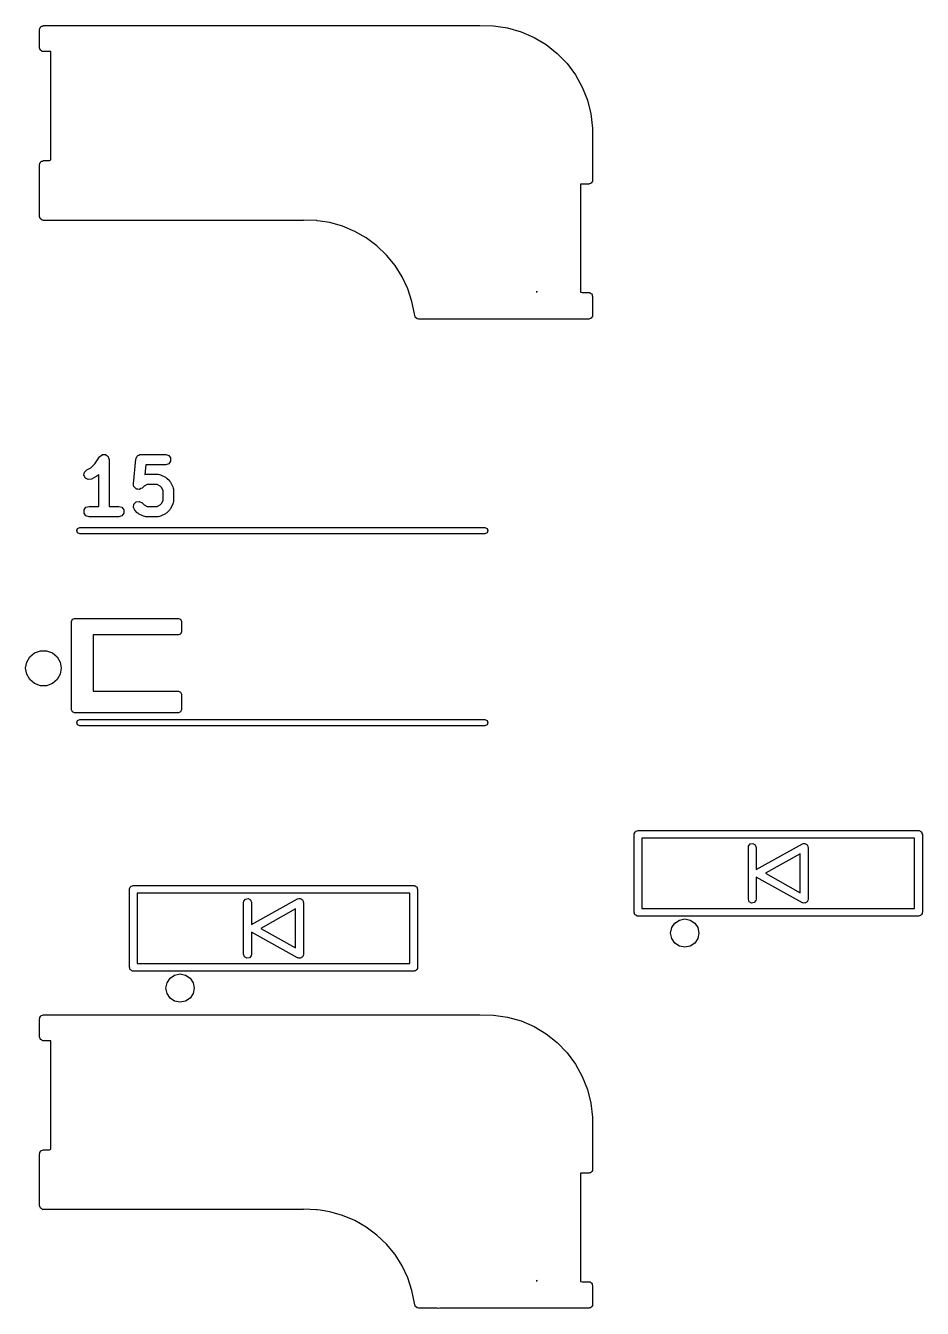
# Model space of a CAD drawing. Extents: x 62 to 222, y -188 to -37.
# Drawn here: x 189.22 to 206.49, y -114.15 to -89.44 of the extents above; entities that cross this region are included whole.
import ezdxf

# ---------------------------------------------------------------- set-up
doc = ezdxf.new("R2010")
doc.units = 0
doc.layers.add('BLACK', color=7, linetype='CONTINUOUS')

msp = doc.modelspace()

# ---------------------------------------------------------------- linework, layer by layer
at = {"layer": 'BLACK', "linetype": 'CONTINUOUS'}
for p, q in [((189.485, -89.5197), (189.487, -89.51)), ((189.485, -89.8697), (189.485, -89.5197)), ((189.486, -89.5067), (189.488, -89.5038)), ((189.487, -89.51), (189.486, -89.5067)), ((189.488, -89.5038), (189.49, -89.494)), ((189.49, -89.494), (189.502, -89.4791)), ((189.502, -89.4791), (189.512, -89.4622)), ((189.512, -89.4622), (189.518, -89.4599)), ((189.518, -89.4599), (189.522, -89.4547)), ((189.522, -89.4547), (189.542, -89.4514)), ((189.542, -89.4514), (189.56, -89.4447)), ((189.56, -89.4447), (197.96, -89.4447)), ((197.96, -89.4447), (197.961, -89.4449)), ((197.961, -89.4449), (198.228, -89.449)), ((198.228, -89.449), (198.497, -89.4886)), ((198.497, -89.4886), (198.758, -89.563)), ((198.758, -89.563), (199.008, -89.6709)), ((199.008, -89.6709), (199.241, -89.8104)), ((189.492, -89.888), (189.485, -89.8697)), ((189.495, -89.9072), (189.492, -89.888)), ((189.5, -89.9115), (189.495, -89.9072)), ((189.503, -89.9179), (189.5, -89.9115)), ((189.519, -89.9277), (189.503, -89.9179)), ((199.241, -89.8104), (199.454, -89.9792)), ((189.534, -89.9402), (189.519, -89.9277)), ((189.544, -89.9419), (189.534, -89.9402)), ((189.547, -89.9436), (189.544, -89.9419)), ((189.55, -89.943), (189.547, -89.9436)), ((189.56, -89.9447), (189.55, -89.943)), ((189.705, -89.9447), (189.56, -89.9447)), ((189.705, -92.0298), (189.705, -89.9447)), ((199.454, -89.9792), (199.643, -90.1743)), ((199.643, -90.1743), (199.805, -90.3924)), ((199.805, -90.3924), (199.937, -90.6298)), ((199.937, -90.6298), (200.037, -90.8825)), ((200.037, -90.8825), (200.104, -91.146)), ((200.104, -91.146), (200.135, -91.416)), ((200.135, -91.416), (200.134, -91.418)), ((200.134, -91.418), (200.135, -91.4197)), ((200.135, -91.4197), (200.135, -92.4197)), ((189.485, -92.1197), (189.487, -92.11)), ((189.485, -93.1197), (189.485, -92.1197)), ((189.486, -92.1067), (189.488, -92.1038)), ((189.487, -92.11), (189.486, -92.1067)), ((189.488, -92.1038), (189.49, -92.094)), ((189.49, -92.094), (189.502, -92.0791)), ((189.502, -92.0791), (189.512, -92.0622)), ((189.512, -92.0622), (189.518, -92.0599)), ((189.518, -92.0599), (189.522, -92.0547)), ((189.522, -92.0547), (189.542, -92.0514)), ((189.542, -92.0514), (189.56, -92.0447)), ((189.56, -92.0447), (189.674, -92.0447)), ((189.674, -92.0447), (189.705, -92.0298)), ((200.06, -92.4947), (199.905, -92.4947)), ((199.905, -92.4947), (199.905, -94.5787)), ((200.078, -92.488), (200.06, -92.4947)), ((200.097, -92.4847), (200.078, -92.488)), ((200.102, -92.4795), (200.097, -92.4847)), ((200.108, -92.4772), (200.102, -92.4795)), ((200.118, -92.4603), (200.108, -92.4772)), ((200.13, -92.4454), (200.118, -92.4603)), ((200.132, -92.4356), (200.13, -92.4454)), ((200.134, -92.4327), (200.132, -92.4356)), ((200.135, -92.4197), (200.133, -92.4294)), ((200.133, -92.4294), (200.134, -92.4327)), ((189.492, -93.138), (189.485, -93.1197)), ((189.495, -93.1572), (189.492, -93.138)), ((189.5, -93.1615), (189.495, -93.1572)), ((189.503, -93.1679), (189.5, -93.1615)), ((189.519, -93.1777), (189.503, -93.1679)), ((189.534, -93.1902), (189.519, -93.1777)), ((189.544, -93.1919), (189.534, -93.1902)), ((189.547, -93.1936), (189.544, -93.1919)), ((189.55, -93.193), (189.547, -93.1936)), ((189.56, -93.1947), (189.55, -93.193)), ((194.56, -93.1947), (189.56, -93.1947)), ((194.561, -93.1943), (194.56, -93.1947)), ((194.562, -93.1947), (194.561, -93.1943)), ((194.572, -93.191), (194.562, -93.1947)), ((194.818, -93.1987), (194.572, -93.191)), ((194.822, -93.1992), (194.818, -93.1987)), ((194.828, -93.202), (194.822, -93.1992)), ((194.891, -93.2098), (194.828, -93.202)), ((195.072, -93.2378), (194.891, -93.2098)), ((195.319, -93.3076), (195.072, -93.2378)), ((195.555, -93.4069), (195.319, -93.3076)), ((195.777, -93.5342), (195.555, -93.4069)), ((195.983, -93.6878), (195.777, -93.5342)), ((196.168, -93.8652), (195.983, -93.6878)), ((196.33, -94.0638), (196.168, -93.8652)), ((196.467, -94.2807), (196.33, -94.0638)), ((196.576, -94.5127), (196.467, -94.2807)), ((196.656, -94.7563), (196.576, -94.5127)), ((199.067, -94.5616), (199.051, -94.5697)), ((199.051, -94.5697), (199.068, -94.5697)), ((199.068, -94.5697), (199.067, -94.5616)), ((199.905, -94.5787), (199.935, -94.5847)), ((199.935, -94.5847), (200.06, -94.5847)), ((200.06, -94.5847), (200.07, -94.5864)), ((200.07, -94.5864), (200.073, -94.5858)), ((200.073, -94.5858), (200.076, -94.5875)), ((200.076, -94.5875), (200.086, -94.5892)), ((200.086, -94.5892), (200.101, -94.6017)), ((200.101, -94.6017), (200.117, -94.6115)), ((200.117, -94.6115), (200.12, -94.6178)), ((196.704, -94.9976), (196.656, -94.7563)), ((200.12, -94.6178), (200.125, -94.6222)), ((200.125, -94.6222), (200.128, -94.6414)), ((200.128, -94.6414), (200.135, -94.6597)), ((200.135, -94.6597), (200.135, -95.0197)), ((196.702, -95.0083), (196.704, -94.9976)), ((196.709, -95.0228), (196.702, -95.0083)), ((196.715, -95.0572), (196.709, -95.0228)), ((196.754, -95.0902), (196.715, -95.0572)), ((196.78, -95.0947), (196.754, -95.0902)), ((197.144, -95.0947), (196.78, -95.0947)), ((197.163, -95.0981), (197.144, -95.0947)), ((197.192, -95.0947), (197.163, -95.0981)), ((200.06, -95.0947), (197.192, -95.0947)), ((200.078, -95.088), (200.06, -95.0947)), ((200.097, -95.0847), (200.078, -95.088)), ((200.102, -95.0795), (200.097, -95.0847)), ((200.108, -95.0772), (200.102, -95.0795)), ((200.118, -95.0603), (200.108, -95.0772)), ((200.13, -95.0454), (200.118, -95.0603)), ((200.132, -95.0356), (200.13, -95.0454)), ((200.134, -95.0327), (200.132, -95.0356)), ((200.135, -95.0197), (200.133, -95.0294)), ((200.133, -95.0294), (200.134, -95.0327)), ((190.551, -97.8812), (190.641, -97.7466)), ((190.641, -97.7466), (190.642, -97.7453)), ((190.642, -97.7453), (190.643, -97.7433)), ((190.643, -97.7433), (190.666, -97.7263)), ((190.666, -97.7263), (190.689, -97.7083)), ((190.689, -97.7083), (190.691, -97.7082)), ((190.691, -97.7082), (190.693, -97.707)), ((190.693, -97.707), (190.722, -97.707)), ((190.722, -97.707), (190.751, -97.7058)), ((190.751, -97.7058), (190.753, -97.707)), ((190.753, -97.707), (190.755, -97.707)), ((190.755, -97.707), (190.778, -97.724)), ((190.778, -97.724), (190.802, -97.7401)), ((190.802, -97.7401), (190.803, -97.7421)), ((190.803, -97.7421), (190.805, -97.7433)), ((190.805, -97.7433), (190.814, -97.7709)), ((190.814, -97.7709), (190.824, -97.7981)), ((190.824, -97.7981), (190.823, -97.8001)), ((190.823, -97.8001), (190.824, -97.8021)), ((190.824, -97.8021), (190.824, -98.7021)), ((191.291, -98.2683), (191.339, -97.7921)), ((191.339, -97.7921), (191.343, -97.7821)), ((191.343, -97.7712), (191.355, -97.7545)), ((191.343, -97.7821), (191.343, -97.7712)), ((191.355, -97.7545), (191.363, -97.7356)), ((191.363, -97.7356), (191.373, -97.73)), ((191.373, -97.73), (191.379, -97.7212)), ((191.379, -97.7212), (191.399, -97.7148)), ((191.399, -97.7148), (191.417, -97.7044)), ((191.417, -97.7044), (191.428, -97.7055)), ((191.428, -97.7055), (191.438, -97.7021)), ((191.438, -97.7021), (191.914, -97.7021)), ((191.914, -97.7021), (191.973, -97.7212)), ((191.973, -97.7212), (192.009, -97.7712)), ((192.009, -97.7712), (192.009, -97.833)), ((190.339, -98.1027), (190.349, -98.0417)), ((190.349, -98.0417), (190.393, -97.9984)), ((190.393, -97.9984), (190.474, -97.958)), ((190.474, -97.958), (190.551, -97.8812)), ((191.529, -97.9021), (191.51, -98.0904)), ((191.914, -97.9021), (191.529, -97.9021)), ((191.973, -97.883), (191.914, -97.9021)), ((192.009, -97.833), (191.973, -97.883)), ((190.367, -98.158), (190.339, -98.1027)), ((190.422, -98.1865), (190.367, -98.158)), ((190.483, -98.1773), (190.422, -98.1865)), ((190.578, -98.1296), (190.483, -98.1773)), ((190.59, -98.1183), (190.578, -98.1296)), ((190.604, -98.1109), (190.59, -98.1183)), ((190.624, -98.0911), (190.604, -98.1109)), ((190.624, -98.7021), (190.624, -98.0911)), ((191.297, -98.2959), (191.291, -98.2683)), ((191.301, -98.3237), (191.297, -98.2959)), ((191.497, -98.3128), (191.461, -98.349)), ((191.557, -98.283), (191.497, -98.3128)), ((191.51, -98.0904), (191.511, -98.0902)), ((191.511, -98.0902), (191.533, -98.0831)), ((191.533, -98.0831), (191.771, -98.0831)), ((191.748, -98.283), (191.557, -98.283)), ((191.807, -98.3128), (191.748, -98.283)), ((191.771, -98.0831), (191.793, -98.0902)), ((191.793, -98.0902), (191.816, -98.0936)), ((191.832, -98.3375), (191.807, -98.3128)), ((191.816, -98.0936), (191.911, -98.1412)), ((191.911, -98.1412), (191.923, -98.1526)), ((191.923, -98.1526), (191.937, -98.1599)), ((191.937, -98.1599), (191.985, -98.2076)), ((191.985, -98.2076), (191.992, -98.222)), ((191.992, -98.222), (192.004, -98.2336)), ((192.004, -98.2336), (192.051, -98.3288)), ((191.303, -98.3258), (191.301, -98.3237)), ((191.304, -98.3287), (191.303, -98.3258)), ((191.325, -98.3475), (191.304, -98.3287)), ((191.345, -98.3674), (191.325, -98.3475)), ((191.348, -98.3678), (191.345, -98.3674)), ((191.35, -98.3698), (191.348, -98.3678)), ((191.378, -98.3726), (191.35, -98.3698)), ((191.406, -98.377), (191.378, -98.3726)), ((191.409, -98.3757), (191.406, -98.377)), ((191.412, -98.376), (191.409, -98.3757)), ((191.436, -98.3618), (191.412, -98.376)), ((191.461, -98.349), (191.436, -98.3618)), ((191.862, -98.3971), (191.832, -98.3375)), ((191.862, -98.588), (191.862, -98.3971)), ((192.051, -98.3288), (192.055, -98.3516)), ((192.055, -98.3516), (192.062, -98.3735)), ((192.062, -98.3735), (192.062, -98.6116)), ((190.343, -98.7712), (190.379, -98.7212)), ((190.343, -98.833), (190.343, -98.7712)), ((190.379, -98.7212), (190.438, -98.7021)), ((190.438, -98.7021), (190.624, -98.7021)), ((190.824, -98.7021), (191.01, -98.7021)), ((191.01, -98.7021), (191.068, -98.7212)), ((191.068, -98.7212), (191.105, -98.7712)), ((191.105, -98.7712), (191.105, -98.833)), ((191.292, -98.7225), (191.301, -98.6615)), ((191.32, -98.7776), (191.292, -98.7225)), ((191.301, -98.6615), (191.345, -98.6177)), ((191.367, -98.8252), (191.32, -98.7776)), ((191.345, -98.6177), (191.406, -98.6081)), ((191.406, -98.6081), (191.461, -98.6361)), ((191.461, -98.6361), (191.497, -98.6723)), ((191.497, -98.6723), (191.557, -98.7021)), ((191.557, -98.7021), (191.748, -98.7021)), ((191.748, -98.7021), (191.807, -98.6723)), ((191.807, -98.6723), (191.832, -98.6476)), ((191.832, -98.6476), (191.862, -98.588)), ((191.985, -98.7776), (191.937, -98.8252)), ((191.992, -98.7631), (191.985, -98.7776)), ((192.004, -98.7516), (191.992, -98.7631)), ((192.051, -98.6563), (192.004, -98.7516)), ((192.055, -98.6335), (192.051, -98.6563)), ((192.062, -98.6116), (192.055, -98.6335)), ((190.379, -98.883), (190.343, -98.833)), ((190.438, -98.9021), (190.379, -98.883)), ((191.01, -98.9021), (190.438, -98.9021)), ((191.068, -98.883), (191.01, -98.9021)), ((191.105, -98.833), (191.068, -98.883)), ((191.382, -98.8325), (191.367, -98.8252)), ((191.393, -98.8439), (191.382, -98.8325)), ((191.489, -98.8915), (191.393, -98.8439)), ((191.511, -98.895), (191.489, -98.8915)), ((191.533, -98.9021), (191.511, -98.895)), ((191.771, -98.9021), (191.533, -98.9021)), ((191.793, -98.895), (191.771, -98.9021)), ((191.816, -98.8915), (191.793, -98.895)), ((191.911, -98.8439), (191.816, -98.8915)), ((191.923, -98.8325), (191.911, -98.8439)), ((191.937, -98.8252), (191.923, -98.8325)), ((190.2, -99.17), (190.218, -99.1276)), ((190.218, -99.2124), (190.2, -99.17)), ((190.218, -99.1276), (190.26, -99.11)), ((190.26, -99.23), (190.218, -99.2124)), ((190.26, -99.11), (198.06, -99.11)), ((198.06, -99.23), (190.26, -99.23)), ((198.06, -99.11), (198.102, -99.1276)), ((198.102, -99.2124), (198.06, -99.23)), ((198.102, -99.1276), (198.12, -99.17)), ((198.12, -99.17), (198.102, -99.2124)), ((190.1, -100.92), (190.118, -100.878)), ((190.1, -102.62), (190.1, -100.92)), ((190.118, -100.878), (190.16, -100.86)), ((190.16, -100.86), (192.16, -100.86)), ((192.16, -100.86), (192.202, -100.878)), ((192.202, -100.878), (192.22, -100.92)), ((192.22, -100.92), (192.22, -101.12)), ((192.16, -101.18), (190.52, -101.18)), ((190.52, -101.18), (190.52, -102.26)), ((192.202, -101.162), (192.16, -101.18)), ((192.22, -101.12), (192.202, -101.162)), ((189.297, -101.6), (189.389, -101.523)), ((189.389, -101.523), (189.5, -101.482)), ((189.5, -101.482), (189.62, -101.482)), ((189.62, -101.482), (189.731, -101.523)), ((189.731, -101.523), (189.823, -101.6)), ((189.217, -101.82), (189.238, -101.703)), ((189.238, -101.703), (189.297, -101.6)), ((189.823, -101.6), (189.882, -101.703)), ((189.882, -101.703), (189.903, -101.82)), ((189.238, -101.937), (189.217, -101.82)), ((189.297, -102.04), (189.238, -101.937)), ((189.882, -101.937), (189.823, -102.04)), ((189.903, -101.82), (189.882, -101.937)), ((189.389, -102.117), (189.297, -102.04)), ((189.5, -102.158), (189.389, -102.117)), ((189.62, -102.158), (189.5, -102.158)), ((189.731, -102.117), (189.62, -102.158)), ((189.823, -102.04), (189.731, -102.117)), ((190.52, -102.26), (192.16, -102.26)), ((192.16, -102.26), (192.202, -102.278)), ((192.202, -102.278), (192.22, -102.32)), ((192.22, -102.32), (192.22, -102.62)), ((190.118, -102.662), (190.1, -102.62)), ((190.16, -102.68), (190.118, -102.662)), ((192.16, -102.68), (190.16, -102.68)), ((192.202, -102.662), (192.16, -102.68)), ((192.22, -102.62), (192.202, -102.662)), ((190.2, -102.87), (190.218, -102.828)), ((190.218, -102.912), (190.2, -102.87)), ((190.218, -102.828), (190.26, -102.81)), ((190.26, -102.93), (190.218, -102.912)), ((190.26, -102.81), (198.06, -102.81)), ((198.06, -102.93), (190.26, -102.93)), ((198.06, -102.81), (198.102, -102.828)), ((198.102, -102.912), (198.06, -102.93)), ((198.102, -102.828), (198.12, -102.87)), ((198.12, -102.87), (198.102, -102.912)), ((200.94, -104.994), (200.952, -104.979)), ((200.952, -104.979), (200.962, -104.963)), ((200.962, -104.963), (200.968, -104.96)), ((200.968, -104.96), (200.972, -104.955)), ((200.972, -104.955), (200.992, -104.952)), ((200.992, -104.952), (201.01, -104.945)), ((201.01, -104.945), (206.41, -104.945)), ((206.41, -104.945), (206.42, -104.947)), ((206.42, -104.947), (206.423, -104.946)), ((206.423, -104.946), (206.426, -104.948)), ((206.426, -104.948), (206.436, -104.95)), ((206.436, -104.95), (206.451, -104.962)), ((206.451, -104.962), (206.467, -104.972)), ((206.467, -104.972), (206.47, -104.978)), ((206.47, -104.978), (206.475, -104.983)), ((206.475, -104.983), (206.478, -105.002)), ((200.935, -105.02), (200.937, -105.01)), ((200.935, -106.52), (200.935, -105.02)), ((200.936, -105.007), (200.938, -105.004)), ((200.937, -105.01), (200.936, -105.007)), ((200.938, -105.004), (200.94, -104.994)), ((201.085, -105.095), (201.085, -106.445)), ((206.335, -105.095), (201.085, -105.095)), ((203.14, -105.244), (203.172, -105.205)), ((203.172, -105.205), (203.223, -105.196)), ((203.223, -105.196), (203.267, -105.222)), ((203.267, -105.222), (203.285, -105.27)), ((203.285, -105.698), (204.174, -105.204)), ((204.174, -105.204), (204.198, -105.196)), ((204.198, -105.196), (204.211, -105.198)), ((204.211, -105.198), (204.223, -105.196)), ((204.223, -105.196), (204.235, -105.203)), ((204.235, -105.203), (204.249, -105.206)), ((204.249, -105.206), (204.257, -105.215)), ((204.257, -105.215), (204.267, -105.222)), ((204.267, -105.222), (204.272, -105.235)), ((204.272, -105.235), (204.281, -105.246)), ((206.335, -106.445), (206.335, -105.095)), ((206.478, -105.002), (206.485, -105.02)), ((206.485, -105.02), (206.485, -106.52)), ((203.135, -105.27), (203.14, -105.244)), ((203.135, -106.27), (203.135, -105.27)), ((203.285, -105.27), (203.285, -105.698)), ((204.135, -105.397), (203.464, -105.77)), ((204.135, -106.143), (204.135, -105.397)), ((204.281, -105.246), (204.281, -105.258)), ((204.281, -105.258), (204.285, -105.27)), ((204.285, -105.27), (204.285, -106.27)), ((204.174, -106.336), (203.285, -105.842)), ((203.285, -105.842), (203.285, -106.27)), ((203.464, -105.77), (204.135, -106.143)), ((191.215, -106.08), (191.217, -106.07)), ((191.215, -107.58), (191.215, -106.08)), ((191.216, -106.067), (191.218, -106.064)), ((191.217, -106.07), (191.216, -106.067)), ((191.218, -106.064), (191.22, -106.054)), ((191.22, -106.054), (191.232, -106.039)), ((191.232, -106.039), (191.242, -106.023)), ((191.242, -106.023), (191.248, -106.02)), ((191.248, -106.02), (191.252, -106.015)), ((191.252, -106.015), (191.272, -106.012)), ((191.272, -106.012), (191.29, -106.005)), ((191.29, -106.005), (196.69, -106.005)), ((191.365, -106.155), (191.365, -107.505)), ((196.615, -106.155), (191.365, -106.155)), ((196.615, -107.505), (196.615, -106.155)), ((196.69, -106.005), (196.7, -106.007)), ((196.7, -106.007), (196.703, -106.006)), ((196.703, -106.006), (196.706, -106.008)), ((196.706, -106.008), (196.716, -106.01)), ((196.716, -106.01), (196.731, -106.022)), ((196.731, -106.022), (196.747, -106.032)), ((196.747, -106.032), (196.75, -106.038)), ((196.75, -106.038), (196.755, -106.042)), ((196.755, -106.042), (196.758, -106.062)), ((196.758, -106.062), (196.765, -106.08)), ((196.765, -106.08), (196.765, -107.58)), ((193.415, -106.33), (193.42, -106.304)), ((193.415, -107.33), (193.415, -106.33)), ((193.42, -106.304), (193.452, -106.265)), ((193.452, -106.265), (193.503, -106.256)), ((193.503, -106.256), (193.547, -106.282)), ((193.547, -106.282), (193.565, -106.33)), ((193.565, -106.758), (194.454, -106.264)), ((193.565, -106.33), (193.565, -106.758)), ((194.415, -106.457), (193.744, -106.83)), ((194.415, -107.203), (194.415, -106.457)), ((194.454, -106.264), (194.478, -106.256)), ((194.478, -106.256), (194.491, -106.258)), ((194.491, -106.258), (194.503, -106.256)), ((194.503, -106.256), (194.515, -106.263)), ((194.515, -106.263), (194.529, -106.266)), ((194.529, -106.266), (194.537, -106.275)), ((194.537, -106.275), (194.547, -106.282)), ((194.547, -106.282), (194.552, -106.295)), ((194.552, -106.295), (194.561, -106.306)), ((194.561, -106.306), (194.561, -106.318)), ((194.561, -106.318), (194.565, -106.33)), ((194.565, -106.33), (194.565, -107.33)), ((201.085, -106.445), (206.335, -106.445)), ((203.153, -106.318), (203.135, -106.27)), ((203.197, -106.344), (203.153, -106.318)), ((203.248, -106.335), (203.197, -106.344)), ((203.28, -106.296), (203.248, -106.335)), ((203.285, -106.27), (203.28, -106.296)), ((204.186, -106.338), (204.174, -106.336)), ((204.197, -106.344), (204.186, -106.338)), ((204.211, -106.341), (204.197, -106.344)), ((204.224, -106.344), (204.211, -106.341)), ((204.235, -106.337), (204.224, -106.344)), ((204.248, -106.335), (204.235, -106.337)), ((204.256, -106.324), (204.248, -106.335)), ((204.268, -106.317), (204.256, -106.324)), ((204.272, -106.305), (204.268, -106.317)), ((204.28, -106.296), (204.272, -106.305)), ((204.285, -106.27), (204.28, -106.296)), ((200.942, -106.538), (200.935, -106.52)), ((200.945, -106.557), (200.942, -106.538)), ((200.95, -106.562), (200.945, -106.557)), ((200.953, -106.568), (200.95, -106.562)), ((200.969, -106.578), (200.953, -106.568)), ((200.984, -106.59), (200.969, -106.578)), ((200.994, -106.592), (200.984, -106.59)), ((200.997, -106.594), (200.994, -106.592)), ((201, -106.593), (200.997, -106.594)), ((201.01, -106.595), (201, -106.593)), ((206.41, -106.595), (201.01, -106.595)), ((201.718, -106.728), (201.806, -106.669)), ((201.806, -106.669), (201.91, -106.648)), ((201.91, -106.648), (202.014, -106.669)), ((202.014, -106.669), (202.102, -106.728)), ((206.428, -106.588), (206.41, -106.595)), ((206.447, -106.585), (206.428, -106.588)), ((206.452, -106.58), (206.447, -106.585)), ((206.458, -106.577), (206.452, -106.58)), ((206.468, -106.561), (206.458, -106.577)), ((206.48, -106.546), (206.468, -106.561)), ((206.482, -106.536), (206.48, -106.546)), ((206.484, -106.533), (206.482, -106.536)), ((206.485, -106.52), (206.483, -106.53)), ((206.483, -106.53), (206.484, -106.533)), ((194.454, -107.396), (193.565, -106.902)), ((193.565, -106.902), (193.565, -107.33)), ((193.744, -106.83), (194.415, -107.203)), ((201.638, -106.92), (201.659, -106.816)), ((201.659, -107.024), (201.638, -106.92)), ((201.659, -106.816), (201.718, -106.728)), ((202.102, -106.728), (202.161, -106.816)), ((202.161, -106.816), (202.182, -106.92)), ((202.182, -106.92), (202.161, -107.024)), ((201.718, -107.112), (201.659, -107.024)), ((201.806, -107.171), (201.718, -107.112)), ((201.91, -107.192), (201.806, -107.171)), ((202.014, -107.171), (201.91, -107.192)), ((202.102, -107.112), (202.014, -107.171)), ((202.161, -107.024), (202.102, -107.112)), ((193.433, -107.378), (193.415, -107.33)), ((193.477, -107.404), (193.433, -107.378)), ((193.528, -107.395), (193.477, -107.404)), ((193.56, -107.356), (193.528, -107.395)), ((193.565, -107.33), (193.56, -107.356)), ((194.466, -107.398), (194.454, -107.396)), ((194.477, -107.404), (194.466, -107.398)), ((194.491, -107.401), (194.477, -107.404)), ((194.504, -107.404), (194.491, -107.401)), ((194.515, -107.397), (194.504, -107.404)), ((194.528, -107.395), (194.515, -107.397)), ((194.536, -107.384), (194.528, -107.395)), ((194.548, -107.377), (194.536, -107.384)), ((194.552, -107.365), (194.548, -107.377)), ((194.56, -107.356), (194.552, -107.365)), ((194.565, -107.33), (194.56, -107.356)), ((191.222, -107.598), (191.215, -107.58)), ((191.225, -107.617), (191.222, -107.598)), ((191.23, -107.622), (191.225, -107.617)), ((191.233, -107.628), (191.23, -107.622)), ((191.249, -107.638), (191.233, -107.628)), ((191.264, -107.65), (191.249, -107.638)), ((191.274, -107.652), (191.264, -107.65)), ((191.277, -107.654), (191.274, -107.652)), ((191.28, -107.653), (191.277, -107.654)), ((191.29, -107.655), (191.28, -107.653)), ((196.69, -107.655), (191.29, -107.655)), ((191.365, -107.505), (196.615, -107.505)), ((196.708, -107.648), (196.69, -107.655)), ((196.727, -107.645), (196.708, -107.648)), ((196.732, -107.64), (196.727, -107.645)), ((196.738, -107.637), (196.732, -107.64)), ((196.748, -107.621), (196.738, -107.637)), ((196.76, -107.606), (196.748, -107.621)), ((196.762, -107.596), (196.76, -107.606)), ((196.764, -107.593), (196.762, -107.596)), ((196.765, -107.58), (196.763, -107.59)), ((196.763, -107.59), (196.764, -107.593)), ((191.918, -107.98), (191.939, -107.876)), ((191.939, -107.876), (191.998, -107.788)), ((191.998, -107.788), (192.086, -107.729)), ((192.086, -107.729), (192.19, -107.708)), ((192.19, -107.708), (192.294, -107.729)), ((192.294, -107.729), (192.382, -107.788)), ((192.382, -107.788), (192.441, -107.876)), ((192.441, -107.876), (192.462, -107.98)), ((191.939, -108.084), (191.918, -107.98)), ((191.998, -108.172), (191.939, -108.084)), ((192.086, -108.231), (191.998, -108.172)), ((192.382, -108.172), (192.294, -108.231)), ((192.441, -108.084), (192.382, -108.172)), ((192.462, -107.98), (192.441, -108.084)), ((192.19, -108.252), (192.086, -108.231)), ((192.294, -108.231), (192.19, -108.252)), ((189.485, -108.57), (189.487, -108.56)), ((189.485, -108.92), (189.485, -108.57)), ((189.486, -108.557), (189.488, -108.554)), ((189.487, -108.56), (189.486, -108.557)), ((189.488, -108.554), (189.49, -108.544)), ((189.49, -108.544), (189.502, -108.529)), ((189.502, -108.529), (189.512, -108.513)), ((189.512, -108.513), (189.518, -108.51)), ((189.518, -108.51), (189.522, -108.505)), ((189.522, -108.505), (189.542, -108.502)), ((189.542, -108.502), (189.56, -108.495)), ((189.56, -108.495), (197.96, -108.495)), ((197.96, -108.495), (197.961, -108.495)), ((197.961, -108.495), (198.228, -108.499)), ((198.228, -108.499), (198.497, -108.539)), ((198.497, -108.539), (198.758, -108.613)), ((198.758, -108.613), (199.008, -108.721)), ((189.492, -108.938), (189.485, -108.92)), ((189.495, -108.957), (189.492, -108.938)), ((199.008, -108.721), (199.241, -108.861)), ((199.241, -108.861), (199.454, -109.029)), ((189.5, -108.962), (189.495, -108.957)), ((189.503, -108.968), (189.5, -108.962)), ((189.519, -108.978), (189.503, -108.968)), ((189.534, -108.99), (189.519, -108.978)), ((189.544, -108.992), (189.534, -108.99)), ((189.547, -108.994), (189.544, -108.992)), ((189.55, -108.993), (189.547, -108.994)), ((189.56, -108.995), (189.55, -108.993)), ((189.705, -108.995), (189.56, -108.995)), ((189.705, -111.08), (189.705, -108.995)), ((199.454, -109.029), (199.643, -109.225)), ((199.643, -109.225), (199.805, -109.443)), ((199.805, -109.443), (199.937, -109.68)), ((199.937, -109.68), (200.037, -109.933)), ((200.037, -109.933), (200.104, -110.196)), ((200.104, -110.196), (200.135, -110.466)), ((200.135, -110.466), (200.134, -110.468)), ((200.134, -110.468), (200.135, -110.47)), ((200.135, -110.47), (200.135, -111.47)), ((189.485, -111.17), (189.487, -111.16)), ((189.486, -111.157), (189.488, -111.154)), ((189.487, -111.16), (189.486, -111.157)), ((189.488, -111.154), (189.49, -111.144)), ((189.49, -111.144), (189.502, -111.129)), ((189.502, -111.129), (189.512, -111.113)), ((189.512, -111.113), (189.518, -111.11)), ((189.518, -111.11), (189.522, -111.105)), ((189.522, -111.105), (189.542, -111.102)), ((189.542, -111.102), (189.56, -111.095)), ((189.56, -111.095), (189.674, -111.095)), ((189.674, -111.095), (189.705, -111.08)), ((189.485, -112.17), (189.485, -111.17)), ((200.06, -111.545), (199.905, -111.545)), ((199.905, -111.545), (199.905, -113.629)), ((200.078, -111.538), (200.06, -111.545)), ((200.097, -111.535), (200.078, -111.538)), ((200.102, -111.53), (200.097, -111.535)), ((200.108, -111.527), (200.102, -111.53)), ((200.118, -111.511), (200.108, -111.527)), ((200.13, -111.496), (200.118, -111.511)), ((200.132, -111.486), (200.13, -111.496)), ((200.134, -111.483), (200.132, -111.486)), ((200.135, -111.47), (200.133, -111.48)), ((200.133, -111.48), (200.134, -111.483)), ((189.492, -112.188), (189.485, -112.17)), ((189.495, -112.207), (189.492, -112.188)), ((189.5, -112.212), (189.495, -112.207)), ((189.503, -112.218), (189.5, -112.212)), ((189.519, -112.228), (189.503, -112.218)), ((189.534, -112.24), (189.519, -112.228)), ((189.544, -112.242), (189.534, -112.24)), ((189.547, -112.244), (189.544, -112.242)), ((189.55, -112.243), (189.547, -112.244)), ((189.56, -112.245), (189.55, -112.243)), ((194.56, -112.245), (189.56, -112.245)), ((194.561, -112.245), (194.56, -112.245)), ((194.562, -112.245), (194.561, -112.245)), ((194.572, -112.241), (194.562, -112.245)), ((194.818, -112.249), (194.572, -112.241)), ((194.822, -112.249), (194.818, -112.249)), ((194.828, -112.252), (194.822, -112.249)), ((194.891, -112.26), (194.828, -112.252)), ((195.072, -112.288), (194.891, -112.26)), ((195.319, -112.358), (195.072, -112.288)), ((195.555, -112.457), (195.319, -112.358)), ((195.777, -112.585), (195.555, -112.457)), ((195.983, -112.738), (195.777, -112.585)), ((196.168, -112.915), (195.983, -112.738)), ((196.33, -113.114), (196.168, -112.915)), ((196.467, -113.331), (196.33, -113.114)), ((196.576, -113.563), (196.467, -113.331)), ((196.656, -113.807), (196.576, -113.563)), ((199.067, -113.612), (199.051, -113.62)), ((199.051, -113.62), (199.068, -113.62)), ((199.068, -113.62), (199.067, -113.612)), ((199.905, -113.629), (199.935, -113.635)), ((199.935, -113.635), (200.06, -113.635)), ((200.06, -113.635), (200.07, -113.637)), ((196.704, -114.048), (196.656, -113.807)), ((200.07, -113.637), (200.073, -113.636)), ((200.073, -113.636), (200.076, -113.638)), ((200.076, -113.638), (200.086, -113.64)), ((200.086, -113.64), (200.101, -113.652)), ((200.101, -113.652), (200.117, -113.662)), ((200.117, -113.662), (200.12, -113.668)), ((200.12, -113.668), (200.125, -113.672)), ((200.125, -113.672), (200.128, -113.692)), ((200.128, -113.692), (200.135, -113.71)), ((200.135, -113.71), (200.135, -114.07)), ((196.702, -114.059), (196.704, -114.048)), ((196.709, -114.073), (196.702, -114.059)), ((196.715, -114.108), (196.709, -114.073)), ((196.754, -114.14), (196.715, -114.108)), ((200.108, -114.127), (200.102, -114.13)), ((200.118, -114.111), (200.108, -114.127)), ((200.13, -114.096), (200.118, -114.111)), ((200.132, -114.086), (200.13, -114.096)), ((200.134, -114.083), (200.132, -114.086)), ((200.135, -114.07), (200.133, -114.08)), ((200.133, -114.08), (200.134, -114.083)), ((196.78, -114.145), (196.754, -114.14)), ((197.144, -114.145), (196.78, -114.145)), ((197.163, -114.148), (197.144, -114.145)), ((197.192, -114.145), (197.163, -114.148)), ((200.06, -114.145), (197.192, -114.145)), ((200.078, -114.138), (200.06, -114.145)), ((200.097, -114.135), (200.078, -114.138)), ((200.102, -114.13), (200.097, -114.135))]:
    msp.add_line(p, q, dxfattribs=at)

doc.saveas('drawing.dxf')
